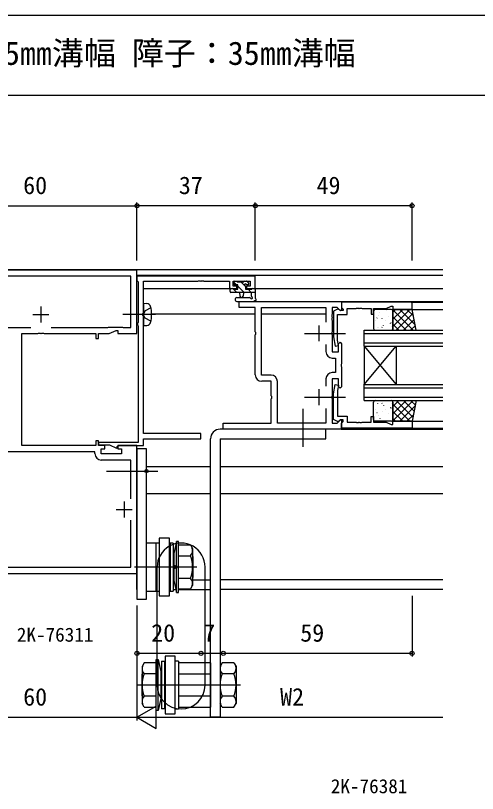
# Model space of a CAD drawing. Units: millimetres, scale not verified. Extents: x -437 to 438, y -344 to 341.
# Drawn here: x 24.8 to 169.1, y 63 to 306.3 of the extents above; entities that cross this region are included whole.
import ezdxf
from ezdxf.enums import TextEntityAlignment as Align

# ---------------------------------------------------------------- set-up
doc = ezdxf.new("R2010")
doc.units = ezdxf.units.MM
doc.header["$LTSCALE"] = 2
doc.header["$PDMODE"] = 32
doc.header["$PDSIZE"] = 1
for name, color, linetype in [('0-1_USER1', 3, 'Continuous'), ('0-2_YKK_11', 7, 'Continuous'), ('0-3_YKK_12', 2, 'Continuous'), ('0-4_YKK_13', 4, 'Continuous'), ('0-6_YKK_D', 6, 'Continuous'), ('0-7_YKK_ZWAK', 7, 'Continuous')]:
    doc.layers.add(name, color=color, linetype=linetype)
doc.styles.add('ＭＳ ゴシック', font='')
doc.styles.get('ＭＳ ゴシック').set_extended_font_data('MS Gothic')

msp = doc.modelspace()

# ---------------------------------------------------------------- linework, layer by layer
at = {"layer": '0-2_YKK_11'}
for p, q in [((32.698, 215.3), (32.698, 210.3)), ((30.198, 212.8), (35.198, 212.8)), ((119.696, 204.4), (119.696, 209.4)), ((117.196, 206.9), (122.196, 206.9)), ((121.766, 203.438), (121.766, 201.17)), ((121.766, 192.63), (121.766, 190.362)), ((119.696, 184.4), (119.696, 189.4)), ((117.196, 186.9), (122.196, 186.9)), ((58.698, 154.3), (58.698, 149.3)), ((56.198, 151.8), (61.198, 151.8))]:
    msp.add_line(p, q, dxfattribs=at)
for points in [[(62.698, 226.7), (2.698, 226.7)], [(49.898, 173.3), (49.898, 171.8), (26.698, 171.8), (26.698, 206.8), (31.74, 206.8), (31.923, 206.92), (32.473, 206.92), (32.656, 206.8), (32.74, 206.8), (32.923, 206.92), (33.473, 206.92), (33.656, 206.8), (49.898, 206.8), (49.898, 205.3), (50.698, 205.3), (50.698, 206.8), (54.053, 206.8), (56.198, 207.8), (56.698, 207.8), (56.698, 206.8), (62.698, 206.8), (62.698, 226.7)], [(35.864, 208.73), (53.625, 208.73), (53.776, 208.8), (58.198, 208.8), (58.348, 208.73), (60.768, 208.73), (60.768, 224.77), (4.628, 224.77), (4.628, 208.73), (7.048, 208.73), (7.198, 208.8), (11.62, 208.8), (11.77, 208.73), (29.532, 208.73)], [(64.698, 175.53), (64.698, 212.342), (64.578, 212.525), (64.578, 213.075), (64.698, 213.258), (64.698, 223.17), (81.739, 223.17), (81.923, 223.29), (82.472, 223.29), (82.656, 223.17), (82.739, 223.17), (82.923, 223.29), (83.472, 223.29), (83.656, 223.17), (91.598, 223.17), (91.598, 220.9), (93.898, 220.9), (93.898, 221.7), (92.798, 221.7), (92.798, 223.17), (98.068, 223.17), (98.068, 221.7), (96.898, 221.7), (96.898, 220.9), (99.698, 220.9), (99.698, 224.8), (62.698, 224.8), (62.698, 223.37), (62.883, 223.17), (63.068, 222.971), (63.068, 210.327), (62.983, 210.164), (62.898, 210), (62.898, 209.6), (62.983, 209.436), (63.068, 209.273), (63.068, 172.8), (50.698, 172.8), (50.698, 172), (54.109, 172)], [(99.696, 193.9), (99.696, 206.442), (99.816, 206.625), (99.816, 207.175), (99.696, 207.358), (99.696, 214.97), (94.696, 214.97), (94.696, 216.9), (126.696, 216.9), (126.696, 214.1), (126.326, 213.946), (125.302, 214.97), (123.696, 214.97), (123.696, 212.858), (123.576, 212.675), (123.576, 212.125), (123.696, 211.942), (123.696, 211.858), (123.576, 211.675), (123.576, 211.125), (123.696, 210.942), (123.696, 207.358), (123.576, 207.175), (123.576, 206.625), (123.696, 206.442), (123.696, 201.1), (125.696, 201.1), (125.696, 203.6), (126.196, 204.1), (126.696, 203.6), (126.696, 197.358), (126.576, 197.175), (126.576, 196.625), (126.696, 196.442), (126.696, 190.2), (126.196, 189.7), (125.696, 190.2), (125.696, 192.7), (123.696, 192.7), (123.696, 187.358)], [(104.626, 193.83), (101.626, 193.83), (101.626, 214.97), (121.766, 214.97), (121.766, 210.362)], [(123.766, 199.17), (124.766, 199.17), (124.766, 194.63), (123.766, 194.63)], [(126.696, 176.9), (89.696, 176.9), (89.696, 178.83), (104.696, 178.83), (104.696, 186.442), (104.816, 186.625), (104.816, 187.175), (104.696, 187.358), (104.696, 191.9), (101.696, 191.9)], [(121.766, 183.438), (121.766, 178.83), (106.626, 178.83), (106.626, 191.83)], [(123.696, 187.358), (123.576, 187.175), (123.576, 186.625), (123.696, 186.442), (123.696, 178.83), (125.302, 178.83), (126.326, 179.854), (126.696, 179.701), (126.696, 176.9)], [(54.109, 172), (56.279, 170.988), (56.498, 171.127), (56.498, 171.5), (56.798, 171.8), (64.698, 171.8), (64.698, 173.9), (82.698, 173.9), (82.698, 175.53), (64.698, 175.53)], [(2.698, 131.8), (62.698, 131.8), (62.698, 171.8), (56.698, 171.8), (56.698, 170.8), (57.898, 170.8), (57.898, 169.2), (51.498, 169.2), (51.498, 170.8), (52.698, 170.8), (52.698, 171.8), (50.698, 171.8), (50.698, 173.3), (49.898, 173.3)], [(49.568, 169.27), (49.568, 169.87), (15.828, 169.87), (15.828, 169.27)], [(60.768, 155.15), (60.768, 167.27), (51.568, 167.27)], [(4.628, 148.45), (4.628, 133.73), (60.768, 133.73), (60.768, 148.45)]]:
    msp.add_lwpolyline(points, dxfattribs=at)
for points in [[(148.696, 216.6), (126.696, 216.6), (126.696, 214.97), (126.996, 214.67), (127.196, 214.47), (127.196, 214), (126.246, 214), (125.746, 214.5), (125.409, 214.5), (124.196, 213.8), (124.196, 205.792), (124.704, 202.913), (125.689, 203.087), (125.396, 204.745), (125.396, 212.8), (128.396, 212.8), (128.396, 214.67), (131.188, 214.67), (131.371, 214.79), (131.921, 214.79), (132.104, 214.67), (132.188, 214.67), (132.371, 214.79), (132.921, 214.79), (133.104, 214.67), (135.896, 214.67), (135.896, 212.9), (136.696, 212.9), (136.696, 214.67), (140.631, 214.67), (142.196, 215.4), (142.696, 215.4), (142.696, 214.4), (148.696, 214.4)], [(148.696, 177.2), (126.696, 177.2), (126.696, 178.83), (126.996, 179.13), (127.196, 179.33), (127.196, 179.8), (126.246, 179.8), (125.746, 179.3), (125.409, 179.3), (124.196, 180), (124.196, 188.008), (124.704, 190.887), (125.689, 190.713), (125.396, 189.055), (125.396, 181), (128.396, 181), (128.396, 179.13), (131.188, 179.13), (131.371, 179.01), (131.921, 179.01), (132.104, 179.13), (132.188, 179.13), (132.371, 179.01), (132.921, 179.01), (133.104, 179.13), (135.896, 179.13), (135.896, 180.9), (136.696, 180.9), (136.696, 179.13), (140.631, 179.13), (142.196, 178.4), (142.696, 178.4), (142.696, 179.4), (148.696, 179.4)]]:
    msp.add_lwpolyline(points, close=True, dxfattribs=at)
for centre, start, end in [((123.766, 201.17), 180.00001, 269.99999), ((101.696, 193.9), 180.00001, 269.99999), ((104.626, 191.83), 0.00001, 89.99999), ((123.766, 192.63), 90.00001, 179.99999), ((51.568, 169.27), 180.00001, 269.99999)]:
    msp.add_arc(centre, 2, start, end, dxfattribs=at)
at = {"layer": '0-3_YKK_12'}
for p, q in [((158.3, 226.8), (-92.904, 226.8)), ((62.698, 225.1), (158.3, 225.1)), ((64.698, 220.9), (92.098, 220.9)), ((99.398, 220.9), (158.3, 220.9)), ((126.496, 216.898), (158.3, 216.898)), ((148.396, 216.598), (158.3, 216.598)), ((148.696, 214.398), (158.3, 214.398)), ((99.696, 212.9), (67.293, 212.9)), ((121.766, 212.9), (101.626, 212.9)), ((133.699, 207.9), (158.3, 207.9)), ((133.699, 202.9), (133.699, 207.9)), ((133.699, 206.9), (158.3, 206.9)), ((133.699, 203.9), (158.3, 203.9)), ((133.699, 202.9), (158.3, 202.9)), ((133.699, 202.9), (133.699, 190.9)), ((133.699, 202.9), (143.699, 190.9)), ((133.699, 190.9), (143.699, 202.9)), ((143.69, 202.9), (143.69, 190.9)), ((133.699, 190.9), (158.3, 190.9)), ((133.699, 185.9), (133.699, 190.9)), ((133.699, 189.9), (158.3, 189.9)), ((133.699, 186.9), (158.3, 186.9)), ((133.699, 185.9), (158.3, 185.9)), ((148.696, 179.398), (158.3, 179.398)), ((126.496, 176.898), (158.3, 176.898)), ((148.396, 177.198), (158.3, 177.198)), ((62.698, 126.8), (62.698, 170.1)), ((65.698, 165.2), (85.698, 165.2)), ((88.698, 165.2), (158.3, 165.2)), ((65.698, 156.8), (85.698, 156.8)), ((88.698, 156.8), (158.3, 156.8)), ((80.098, 129.8), (85.698, 129.8)), ((158.3, 129.8), (88.698, 129.8)), ((74.048, 126.8), (74.861, 126.8)), ((75.698, 126.8), (85.698, 126.8)), ((158.3, 126.8), (88.698, 126.8))]:
    msp.add_line(p, q, dxfattribs=at)
at = {"layer": '0-4_YKK_13'}
for p, q in [((92.998, 222.4), (92.998, 222.9)), ((93.779, 222.1), (92.998, 222.882)), ((93.298, 223.2), (93.798, 223.2)), ((93.998, 223), (96.098, 223)), ((96.179, 219.7), (94.198, 221.682)), ((96.598, 221.527), (95.125, 223)), ((96.298, 223.2), (96.898, 223.2)), ((97.398, 222.1), (97.059, 222.1)), ((97.11, 223.112), (97.61, 222.612)), ((91.798, 220), (91.798, 220.6)), ((92.098, 220.9), (92.698, 220.9)), ((99.698, 219.7), (92.098, 219.7)), ((92.893, 220.741), (92.739, 220.896)), ((93.934, 219.7), (92.934, 220.7)), ((94.798, 219.7), (94.9, 218.556)), ((95.998, 219.7), (95.896, 218.556)), ((98.425, 219.7), (97.425, 220.7)), ((98.498, 218.52), (98.498, 219.7)), ((98.798, 220.9), (99.398, 220.9)), ((99.686, 220.684), (99.482, 220.888)), ((99.698, 220.6), (99.698, 217.92)), ((93.97, 218.1), (97.931, 218.103)), ((93.97, 216.9), (99.132, 216.9)), ((64.698, 216.3), (65.817, 216.202)), ((64.698, 216.3), (64.698, 209.3)), ((142.196, 214.4), (137.196, 214.4)), ((140.797, 214.124), (140.821, 214.168)), ((148.031, 214.4), (142.696, 209.066)), ((145.785, 214.4), (142.696, 211.311)), ((143.54, 214.4), (142.696, 213.556)), ((149.098, 207.9), (142.696, 214.302)), ((149.696, 209.547), (144.843, 214.4)), ((149.113, 212.375), (147.088, 214.4)), ((68.451, 212.8), (58.268, 212.8)), ((136.696, 213.9), (136.696, 208.4)), ((136.716, 212.89), (136.74, 212.934)), ((137.715, 211.655), (137.803, 211.701)), ((138.292, 212.565), (138.299, 212.572)), ((138.606, 213.481), (138.63, 213.525)), ((141.23, 212.048), (141.254, 212.091)), ((142.479, 212.721), (142.487, 212.728)), ((142.696, 208.4), (142.696, 213.9)), ((146.853, 207.9), (142.696, 212.057)), ((148.966, 213.091), (143.776, 207.9)), ((64.698, 209.3), (65.817, 209.398)), ((137.148, 210.813), (137.172, 210.857)), ((139.34, 211.456), (139.364, 211.5)), ((139.772, 209.38), (139.796, 209.424)), ((140.312, 210.78), (140.319, 210.786)), ((141.964, 210.023), (141.988, 210.067)), ((142.091, 210.272), (142.179, 210.319)), ((144.608, 207.9), (142.696, 209.812)), ((149.35, 211.229), (146.021, 207.9)), ((149.733, 209.368), (148.266, 207.9)), ((115.096, 206.9), (127.896, 206.9)), ((137.196, 207.9), (142.196, 207.9)), ((137.882, 208.788), (137.906, 208.832)), ((138.107, 208.805), (138.114, 208.811)), ((139.239, 208.765), (139.328, 208.812)), ((142.294, 208.96), (142.302, 208.967)), ((142.396, 207.946), (142.42, 207.99)), ((115.096, 186.9), (127.896, 186.9)), ((136.696, 179.9), (136.696, 185.4)), ((137.196, 185.9), (142.196, 185.9)), ((137.882, 185.012), (137.906, 184.968)), ((138.107, 184.996), (138.114, 184.989)), ((139.239, 185.035), (139.328, 184.989)), ((142.396, 185.854), (142.42, 185.81)), ((149.098, 185.9), (142.696, 179.498)), ((146.853, 185.9), (142.696, 181.743)), ((144.608, 185.9), (142.696, 183.989)), ((142.696, 185.4), (142.696, 179.9)), ((148.966, 180.71), (143.776, 185.9)), ((149.35, 182.571), (146.021, 185.9)), ((149.733, 184.433), (148.266, 185.9)), ((114.698, 171.4), (114.698, 183.33)), ((137.148, 182.987), (137.172, 182.943)), ((139.772, 184.421), (139.796, 184.377)), ((140.312, 183.021), (140.319, 183.014)), ((141.964, 183.778), (141.988, 183.734)), ((142.091, 183.529), (142.179, 183.482)), ((142.294, 184.84), (142.302, 184.833)), ((148.031, 179.4), (142.696, 184.735)), ((149.696, 184.253), (144.843, 179.4)), ((136.716, 180.911), (136.74, 180.867)), ((137.715, 182.146), (137.803, 182.099)), ((138.292, 181.235), (138.299, 181.228)), ((138.606, 180.319), (138.63, 180.275)), ((139.34, 182.344), (139.364, 182.3)), ((141.23, 181.753), (141.254, 181.709)), ((142.479, 181.079), (142.487, 181.073)), ((145.785, 179.4), (142.696, 182.49)), ((143.54, 179.4), (142.696, 180.244)), ((149.113, 181.426), (147.088, 179.4)), ((142.196, 179.4), (137.196, 179.4)), ((140.797, 179.676), (140.821, 179.632)), ((121.698, 176.9), (88.698, 176.9)), ((121.698, 173.9), (121.698, 176.9)), ((85.698, 86.9), (85.698, 173.9)), ((88.698, 173.9), (121.698, 173.9)), ((88.698, 173.9), (88.698, 86.9)), ((62.698, 170.8), (62.698, 123.8)), ((65.698, 170.8), (62.698, 170.8)), ((65.698, 123.8), (65.698, 170.8)), ((53.198, 163.8), (69.198, 163.8)), ((69.698, 141.3), (65.698, 141.3)), ((68.698, 126.3), (68.698, 141.3)), ((72.898, 142.8), (69.698, 142.8)), ((69.698, 142.8), (69.698, 124.8)), ((73.048, 141.3), (73.048, 126.3)), ((74.048, 141.3), (73.048, 141.3)), ((74.048, 141.3), (74.048, 126.3)), ((75.098, 141.8), (74.198, 138)), ((75.098, 125.8), (75.098, 141.8)), ((75.698, 141.8), (75.098, 141.8)), ((75.698, 125.8), (75.698, 141.8)), ((75.698, 140.729), (79.418, 140.729)), ((79.418, 140.729), (80.098, 139.55)), ((80.098, 139.55), (80.098, 128.05)), ((74.198, 138), (74.198, 129.6)), ((75.698, 137.265), (79.418, 137.265)), ((80.198, 137.124), (80.098, 137.224)), ((80.198, 137.124), (80.198, 130.477)), ((81.398, 133.8), (61.898, 133.8)), ((68.998, 96.904), (69.018, 133.804)), ((83.998, 96.896), (84.017, 133.8)), ((74.198, 129.6), (75.098, 125.8)), ((75.698, 130.336), (79.418, 130.336)), ((80.198, 130.477), (80.098, 130.377)), ((79.418, 126.872), (75.698, 126.872)), ((79.418, 126.872), (80.098, 128.05)), ((65.698, 126.3), (69.698, 126.3)), ((73.048, 126.3), (74.048, 126.3)), ((75.098, 125.8), (75.698, 125.8)), ((62.698, 123.8), (65.698, 123.8)), ((68.698, 104.9), (69.298, 104.9)), ((68.698, 88.9), (68.698, 104.9)), ((69.298, 104.9), (70.198, 101.1)), ((69.298, 88.9), (69.298, 104.9)), ((74.698, 105.9), (71.498, 105.9)), ((71.498, 105.9), (71.498, 87.9)), ((74.698, 87.9), (74.698, 105.9)), ((64.978, 103.828), (64.298, 102.65)), ((64.298, 102.65), (64.298, 91.15)), ((68.698, 103.828), (64.978, 103.828)), ((70.348, 104.4), (71.348, 104.4)), ((70.348, 104.4), (70.348, 89.4)), ((71.348, 104.4), (71.348, 89.4)), ((75.698, 104.4), (74.698, 104.4)), ((75.698, 104.4), (75.698, 89.4)), ((85.698, 103.828), (75.698, 103.828)), ((85.698, 103.828), (85.698, 89.972)), ((93.018, 103.828), (93.698, 102.65)), ((93.698, 102.65), (93.698, 91.15)), ((64.198, 100.223), (64.298, 100.323)), ((64.198, 100.223), (64.198, 93.576)), ((68.698, 100.364), (64.978, 100.364)), ((70.198, 101.1), (70.198, 92.7)), ((75.698, 100.364), (85.698, 100.364)), ((93.018, 100.364), (89.378, 100.364)), ((95.098, 96.9), (62.798, 96.9)), ((64.198, 93.576), (64.298, 93.476)), ((68.698, 93.436), (64.978, 93.436)), ((85.698, 93.436), (75.698, 93.436)), ((93.018, 93.436), (89.378, 93.436)), ((64.978, 89.972), (64.298, 91.15)), ((89.378, 89.972), (88.698, 91.15)), ((93.018, 89.972), (93.698, 91.15)), ((64.978, 89.972), (68.698, 89.972)), ((71.348, 89.4), (70.348, 89.4)), ((71.498, 87.9), (74.698, 87.9)), ((74.698, 89.4), (75.698, 89.4)), ((75.698, 89.972), (85.698, 89.972)), ((89.378, 89.972), (93.018, 89.972)), ((85.698, 86.9), (88.698, 86.9))]:
    msp.add_line(p, q, dxfattribs=at)
for points in [[(92.898, 220.7), (94.198, 220.7), (94.198, 222.1), (93.298, 222.1)], [(96.598, 221.639), (96.598, 220.7), (98.598, 220.7)], [(67.061, 214.85), (65.246, 213.945), (64.637, 212.8)], [(67.061, 210.75), (65.246, 211.655), (64.637, 212.8)], [(69.698, 124.8), (72.898, 124.8), (72.898, 142.8)], [(93.018, 103.828), (89.378, 103.828), (88.698, 102.65)], [(70.198, 92.7), (69.298, 88.9), (68.698, 88.9)]]:
    msp.add_lwpolyline(points, dxfattribs=at)
for points in [[(150.035, 207.9), (148.696, 214.4), (142.696, 214.4), (142.696, 207.9)], [(150.035, 185.9), (148.696, 179.4), (142.696, 179.4), (142.696, 185.9)]]:
    msp.add_lwpolyline(points, close=True, dxfattribs=at)
for centre, radius, start, end in [((93.298, 222.9), 0.3, 90, 180), ((93.298, 222.4), 0.3, 180, 270), ((93.798, 223), 0.2, 0, 90), ((96.298, 223), 0.2, 90, 180), ((96.598, 222.1), 0.25, 33.05573, 236.94427), ((96.298, 221.639), 0.3, 0, 56.94427), ((97.059, 222.4), 0.3, 213.05573, 270), ((96.898, 222.9), 0.3, 45, 90), ((97.398, 222.4), 0.3, 270, 45), ((92.098, 220.6), 0.3, 90, 180), ((92.098, 220), 0.3, 180, 270), ((92.698, 220.7), 0.2, 0, 90), ((98.798, 220.7), 0.2, 90, 180), ((99.398, 220.6), 0.3, 0, 90), ((93.97, 217.5), 0.6, 90.04023, 270.04023), ((95.398, 218.6), 0.5, 185.09207, 354.90793), ((97.931, 217.803), 0.3, 19.18976, 90.04023), ((98.498, 218), 0.3, 199.18976, 60), ((98.798, 218.52), 0.3, 180, 240), ((99.132, 217.2), 0.3, 270, 319.47122), ((99.588, 216.81), 0.3, 79.47122, 139.47122), ((99.698, 217.4), 0.3, 259.47122, 60), ((99.998, 217.92), 0.3, 180, 240), ((65.704, 214.907), 1.3, 15.88085, 85), ((58.298, 212.8), 9, 344.11915, 15.88085), ((137.196, 213.9), 0.5, 90, 180), ((142.196, 213.9), 0.5, 0, 90), ((65.704, 210.693), 1.3, 275, 344.11915), ((137.196, 208.4), 0.5, 180, 270), ((142.196, 208.4), 0.5, 270, 0), ((137.196, 185.4), 0.5, 90, 180), ((142.196, 185.4), 0.5, 0, 90), ((137.196, 179.9), 0.5, 180, 270), ((142.196, 179.9), 0.5, 270, 0), ((88.698, 173.9), 3, 90, 180), ((76.518, 133.8), 7.5, 359.97064, 179.97064), ((77.553, 138.997), 2.545, 317.11671, 17.11671), ((70.937, 133.8), 9.161, 337.78069, 22.21931), ((77.553, 128.604), 2.545, 342.88329, 42.88329), ((66.843, 102.096), 2.545, 162.88329, 222.88329), ((91.243, 102.096), 2.545, 162.88329, 222.88329), ((91.153, 102.096), 2.545, 317.11671, 17.11671), ((73.458, 96.9), 9.161, 157.78069, 202.21931), ((97.858, 96.9), 9.161, 157.78069, 202.21931), ((84.537, 96.9), 9.161, 337.78069, 22.21931), ((76.498, 96.9), 7.5, 179.97064, 359.97064), ((66.843, 91.704), 2.545, 137.11671, 197.11671), ((91.243, 91.704), 2.545, 137.11671, 197.11671), ((91.153, 91.704), 2.545, 342.88329, 42.88329)]:
    msp.add_arc(centre, radius, start, end, dxfattribs=at)
for p in [(65.698, 163.8), (74.698, 133.8)]:
    msp.add_point(p, dxfattribs=at)
at = {"layer": '0-6_YKK_D'}
for p, q in [((2.698, 246.8), (62.698, 246.8)), ((62.698, 229.7), (62.698, 247.8)), ((62.698, 229.7), (62.698, 247.8)), ((99.698, 246.8), (62.698, 246.8)), ((99.698, 229.7), (99.698, 247.8)), ((99.698, 229.7), (99.698, 247.8)), ((148.696, 246.8), (99.698, 246.8)), ((148.696, 229.7), (148.696, 247.8)), ((148.696, 124.8), (148.696, 105.8)), ((62.698, 121.8), (62.698, 85.8)), ((62.698, 121.8), (62.698, 105.8)), ((62.698, 121.8), (62.698, 85.8)), ((82.698, 106.8), (62.698, 106.8)), ((62.698, 86.8), (68.76, 90.3)), ((68.76, 83.3), (68.76, 90.3)), ((2.698, 86.8), (62.698, 86.8)), ((62.698, 86.8), (68.76, 83.3)), ((62.698, 86.8), (74.822, 86.8)), ((69.698, 86.8), (158.3, 86.8))]:
    msp.add_line(p, q, dxfattribs=at)
msp.add_lwpolyline([(148.696, 106.8), (89.696, 106.8), (82.698, 106.8)], dxfattribs=at)
for centre in [(62.698, 246.8), (62.698, 246.8), (99.698, 246.8), (99.698, 246.8), (148.696, 246.8), (62.698, 106.8), (82.698, 106.8), (82.698, 106.8), (89.696, 106.8), (89.696, 106.8), (148.696, 106.8)]:
    msp.add_circle(centre, 0.637, dxfattribs=at)
at = {"layer": '0-7_YKK_ZWAK'}
for p, q in [((438.3, 306.3), (-436.7, 306.3)), ((438.3, 281.3), (-436.7, 281.3))]:
    msp.add_line(p, q, dxfattribs=at)

# ---------------------------------------------------------------- texts
at = {"layer": '0-1_USER1', "style": 'ＭＳ ゴシック'}
msp.add_text('仕様】 100見込 枠：35㎜溝幅 障子：35㎜溝幅', height=7.331, dxfattribs=at).set_placement((-78.779, 288.658), align=Align.BOTTOM_LEFT)
at = {"layer": '0-6_YKK_D', "style": 'ＭＳ ゴシック'}
for s, height, p in [('60', 5.499, (27.137, 248.8)), ('37', 5.499, (75.807, 248.8)), ('49', 5.499, (118.849, 248.8)), ('2K-76311', 4.399, (25.16, 109.124)), ('20', 5.499, (67.158, 108.8)), ('7', 5.499, (83.448, 108.8)), ('59', 5.499, (113.763, 108.8)), ('60', 5.499, (27.137, 88.8)), ('W2', 5.499, (107.458, 88.8)), ('2K-76381', 4.399, (123.308, 61.732))]:
    msp.add_text(s, height=height, dxfattribs=at).set_placement(p, align=Align.BOTTOM_LEFT)

doc.saveas('drawing.dxf')
